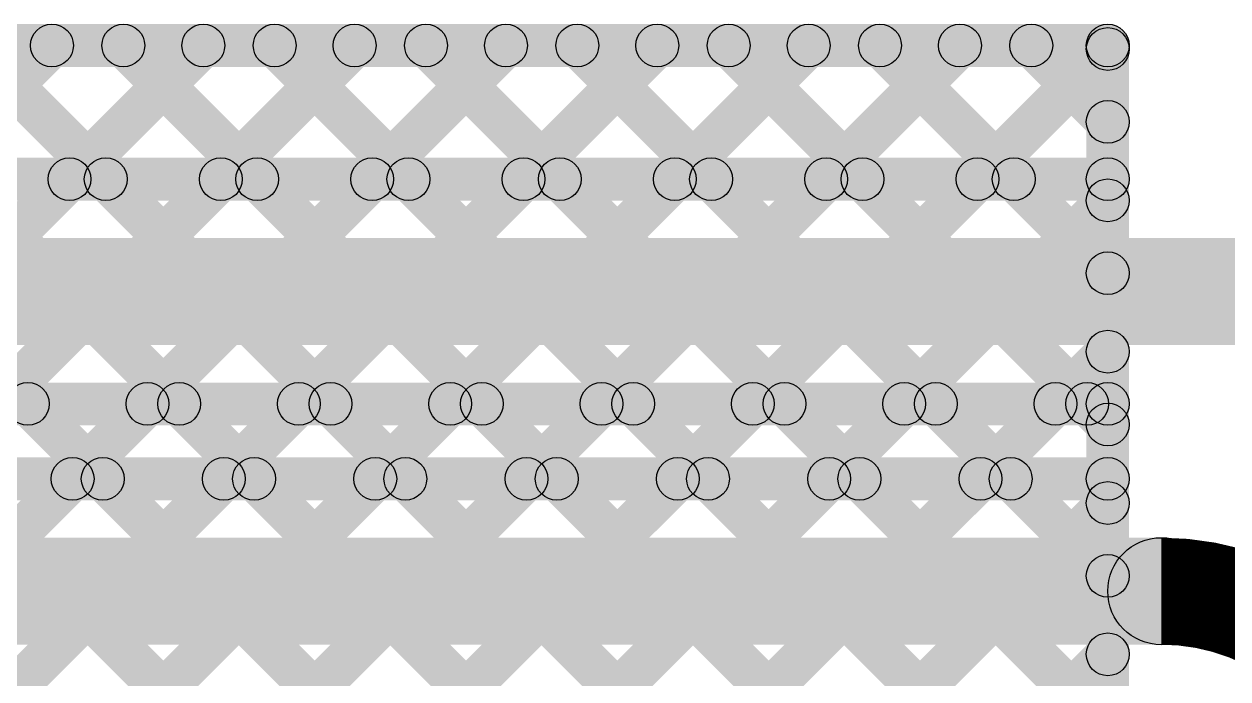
# Model space of a CAD drawing. Header units: millimetres. Extents: x 3.07 to 5.81, y 1.29 to 3.84.
# Drawn here: x 4.4995 to 4.7245, y 3.6226 to 3.745 of the extents above; entities that cross this region are included whole.
import ezdxf

# ---------------------------------------------------------------- set-up
doc = ezdxf.new("R2010")
doc.units = ezdxf.units.MM
doc.header["$MEASUREMENT"] = 0
doc.layers.add('BottomLayer', color=5, linetype='Continuous')
doc.layers.add('TopLayer', color=1, linetype='Continuous')

msp = doc.modelspace()

# ---------------------------------------------------------------- hatches: boundary and pattern name
at = {"layer": 'BottomLayer'}
for points in [[(4.204, 3.737), (4.204, 3.745), (4.702, 3.745), (4.702, 3.737)], [(4.4825, 3.71317), (4.47685, 3.71883), (4.50185, 3.74383), (4.5075, 3.73817)], [(4.4869, 3.73817), (4.49255, 3.74383), (4.51755, 3.71883), (4.5119, 3.71317)], [(4.51079, 3.71317), (4.50513, 3.71883), (4.53013, 3.74383), (4.53579, 3.73817)], [(4.51518, 3.73817), (4.52084, 3.74383), (4.54584, 3.71883), (4.54018, 3.71317)], [(4.53907, 3.71317), (4.53341, 3.71883), (4.55841, 3.74383), (4.56407, 3.73817)], [(4.54346, 3.73817), (4.54912, 3.74383), (4.57412, 3.71883), (4.56846, 3.71317)], [(4.56736, 3.71317), (4.5617, 3.71883), (4.5867, 3.74383), (4.59236, 3.73817)], [(4.57175, 3.73817), (4.57741, 3.74383), (4.60241, 3.71883), (4.59675, 3.71317)], [(4.59564, 3.71317), (4.58998, 3.71883), (4.61498, 3.74383), (4.62064, 3.73817)], [(4.60003, 3.73817), (4.60569, 3.74383), (4.63069, 3.71883), (4.62503, 3.71317)], [(4.62392, 3.71317), (4.61827, 3.71883), (4.64327, 3.74383), (4.64892, 3.73817)], [(4.62832, 3.73817), (4.63397, 3.74383), (4.65897, 3.71883), (4.65332, 3.71317)], [(4.65221, 3.71317), (4.64655, 3.71883), (4.67155, 3.74383), (4.67721, 3.73817)], [(4.6566, 3.73817), (4.66226, 3.74383), (4.68726, 3.71883), (4.6816, 3.71317)], [(4.68049, 3.71317), (4.67484, 3.71883), (4.69917, 3.74316), (4.70483, 3.73751)], [(4.68489, 3.73817), (4.69054, 3.74383), (4.70483, 3.72954), (4.69917, 3.72389)], [(4.706, 3.716), (4.698, 3.716), (4.698, 3.741), (4.706, 3.741)], [(4.271, 3.712), (4.271, 3.72), (4.702, 3.72), (4.702, 3.712)], [(4.24, 3.685), (4.24, 3.705), (4.74834, 3.705), (4.74834, 3.685)], [(4.271, 3.67), (4.271, 3.678), (4.702, 3.678), (4.702, 3.67)], [(4.49733, 3.67117), (4.50298, 3.67683), (4.51698, 3.66283), (4.51133, 3.65717)], [(4.51136, 3.65717), (4.5057, 3.66283), (4.5197, 3.67683), (4.52536, 3.67117)], [(4.52561, 3.67117), (4.53127, 3.67683), (4.54527, 3.66283), (4.53961, 3.65717)], [(4.53964, 3.65717), (4.53398, 3.66283), (4.54798, 3.67683), (4.55364, 3.67117)], [(4.5539, 3.67117), (4.55955, 3.67683), (4.57355, 3.66283), (4.5679, 3.65717)], [(4.56792, 3.65717), (4.56227, 3.66283), (4.57627, 3.67683), (4.58192, 3.67117)], [(4.58218, 3.67117), (4.58784, 3.67683), (4.60184, 3.66283), (4.59618, 3.65717)], [(4.59621, 3.65717), (4.59055, 3.66283), (4.60455, 3.67683), (4.61021, 3.67117)], [(4.61046, 3.67117), (4.61612, 3.67683), (4.63012, 3.66283), (4.62446, 3.65717)], [(4.62449, 3.65717), (4.61884, 3.66283), (4.63284, 3.67683), (4.63849, 3.67117)], [(4.63875, 3.67117), (4.64441, 3.67683), (4.65841, 3.66283), (4.65275, 3.65717)], [(4.65278, 3.65717), (4.64712, 3.66283), (4.66112, 3.67683), (4.66678, 3.67117)], [(4.66703, 3.67117), (4.67269, 3.67683), (4.68669, 3.66283), (4.68103, 3.65717)], [(4.68106, 3.65717), (4.6754, 3.66283), (4.6894, 3.67683), (4.69506, 3.67117)], [(4.69532, 3.67117), (4.70097, 3.67683), (4.70483, 3.67297), (4.69917, 3.66732)], [(4.706, 3.66), (4.698, 3.66), (4.698, 3.674), (4.706, 3.674)], [(4.271, 3.656), (4.271, 3.664), (4.702, 3.664), (4.702, 3.656)], [(4.161, 3.629), (4.161, 3.649), (4.712, 3.649), (4.712, 3.629)]]:
    msp.add_hatch(color=5, dxfattribs=at).paths.add_polyline_path(points)
h = msp.add_hatch(color=5, dxfattribs=at)
edge = h.paths.add_edge_path()
edge.add_arc((4.50467, 3.741), 0.004, 0, 360)
h = msp.add_hatch(color=5, dxfattribs=at)
edge = h.paths.add_edge_path()
edge.add_arc((4.51801, 3.741), 0.004, 0, 360)
h = msp.add_hatch(color=5, dxfattribs=at)
edge = h.paths.add_edge_path()
edge.add_arc((4.53296, 3.741), 0.004, 0, 360)
h = msp.add_hatch(color=5, dxfattribs=at)
edge = h.paths.add_edge_path()
edge.add_arc((4.54629, 3.741), 0.004, 0, 360)
h = msp.add_hatch(color=5, dxfattribs=at)
edge = h.paths.add_edge_path()
edge.add_arc((4.56124, 3.741), 0.004, 0, 360)
h = msp.add_hatch(color=5, dxfattribs=at)
edge = h.paths.add_edge_path()
edge.add_arc((4.57458, 3.741), 0.004, 0, 360)
h = msp.add_hatch(color=5, dxfattribs=at)
edge = h.paths.add_edge_path()
edge.add_arc((4.58953, 3.741), 0.004, 0, 360)
h = msp.add_hatch(color=5, dxfattribs=at)
edge = h.paths.add_edge_path()
edge.add_arc((4.60286, 3.741), 0.004, 0, 360)
h = msp.add_hatch(color=5, dxfattribs=at)
edge = h.paths.add_edge_path()
edge.add_arc((4.61781, 3.741), 0.004, 0, 360)
h = msp.add_hatch(color=5, dxfattribs=at)
edge = h.paths.add_edge_path()
edge.add_arc((4.63115, 3.741), 0.004, 0, 360)
h = msp.add_hatch(color=5, dxfattribs=at)
edge = h.paths.add_edge_path()
edge.add_arc((4.6461, 3.741), 0.004, 0, 360)
h = msp.add_hatch(color=5, dxfattribs=at)
edge = h.paths.add_edge_path()
edge.add_arc((4.65943, 3.741), 0.004, 0, 360)
h = msp.add_hatch(color=5, dxfattribs=at)
edge = h.paths.add_edge_path()
edge.add_arc((4.67438, 3.741), 0.004, 0, 360)
h = msp.add_hatch(color=5, dxfattribs=at)
edge = h.paths.add_edge_path()
edge.add_arc((4.68771, 3.741), 0.004, 0, 360)
h = msp.add_hatch(color=5, dxfattribs=at)
edge = h.paths.add_edge_path()
edge.add_arc((4.702, 3.741), 0.004, 0, 360)
h = msp.add_hatch(color=5, dxfattribs=at)
edge = h.paths.add_edge_path()
edge.add_arc((4.702, 3.741), 0.004, 0, 360)
h = msp.add_hatch(color=5, dxfattribs=at)
edge = h.paths.add_edge_path()
edge.add_arc((4.702, 3.74034), 0.004, 0, 360)
h = msp.add_hatch(color=5, dxfattribs=at)
edge = h.paths.add_edge_path()
edge.add_arc((4.702, 3.72671), 0.004, 0, 360)
h = msp.add_hatch(color=5, dxfattribs=at)
edge = h.paths.add_edge_path()
edge.add_arc((4.50796, 3.716), 0.004, 0, 360)
h = msp.add_hatch(color=5, dxfattribs=at)
edge = h.paths.add_edge_path()
edge.add_arc((4.51472, 3.716), 0.004, 0, 360)
h = msp.add_hatch(color=5, dxfattribs=at)
edge = h.paths.add_edge_path()
edge.add_arc((4.53624, 3.716), 0.004, 0, 360)
h = msp.add_hatch(color=5, dxfattribs=at)
edge = h.paths.add_edge_path()
edge.add_arc((4.54301, 3.716), 0.004, 0, 360)
h = msp.add_hatch(color=5, dxfattribs=at)
edge = h.paths.add_edge_path()
edge.add_arc((4.56453, 3.716), 0.004, 0, 360)
h = msp.add_hatch(color=5, dxfattribs=at)
edge = h.paths.add_edge_path()
edge.add_arc((4.57129, 3.716), 0.004, 0, 360)
h = msp.add_hatch(color=5, dxfattribs=at)
edge = h.paths.add_edge_path()
edge.add_arc((4.59281, 3.716), 0.004, 0, 360)
h = msp.add_hatch(color=5, dxfattribs=at)
edge = h.paths.add_edge_path()
edge.add_arc((4.59958, 3.716), 0.004, 0, 360)
h = msp.add_hatch(color=5, dxfattribs=at)
edge = h.paths.add_edge_path()
edge.add_arc((4.6211, 3.716), 0.004, 0, 360)
h = msp.add_hatch(color=5, dxfattribs=at)
edge = h.paths.add_edge_path()
edge.add_arc((4.62786, 3.716), 0.004, 0, 360)
h = msp.add_hatch(color=5, dxfattribs=at)
edge = h.paths.add_edge_path()
edge.add_arc((4.64938, 3.716), 0.004, 0, 360)
h = msp.add_hatch(color=5, dxfattribs=at)
edge = h.paths.add_edge_path()
edge.add_arc((4.65615, 3.716), 0.004, 0, 360)
h = msp.add_hatch(color=5, dxfattribs=at)
edge = h.paths.add_edge_path()
edge.add_arc((4.67766, 3.716), 0.004, 0, 360)
h = msp.add_hatch(color=5, dxfattribs=at)
edge = h.paths.add_edge_path()
edge.add_arc((4.68443, 3.716), 0.004, 0, 360)
h = msp.add_hatch(color=5, dxfattribs=at)
edge = h.paths.add_edge_path()
edge.add_arc((4.702, 3.716), 0.004, 0, 360)
h = msp.add_hatch(color=5, dxfattribs=at)
edge = h.paths.add_edge_path()
edge.add_arc((4.702, 3.716), 0.004, 0, 360)
h = msp.add_hatch(color=5, dxfattribs=at)
edge = h.paths.add_edge_path()
edge.add_arc((4.50016, 3.674), 0.004, 0, 360)
h = msp.add_hatch(color=5, dxfattribs=at)
edge = h.paths.add_edge_path()
edge.add_arc((4.52253, 3.674), 0.004, 0, 360)
h = msp.add_hatch(color=5, dxfattribs=at)
edge = h.paths.add_edge_path()
edge.add_arc((4.52844, 3.674), 0.004, 0, 360)
h = msp.add_hatch(color=5, dxfattribs=at)
edge = h.paths.add_edge_path()
edge.add_arc((4.55081, 3.674), 0.004, 0, 360)
h = msp.add_hatch(color=5, dxfattribs=at)
edge = h.paths.add_edge_path()
edge.add_arc((4.55672, 3.674), 0.004, 0, 360)
h = msp.add_hatch(color=5, dxfattribs=at)
edge = h.paths.add_edge_path()
edge.add_arc((4.5791, 3.674), 0.004, 0, 360)
h = msp.add_hatch(color=5, dxfattribs=at)
edge = h.paths.add_edge_path()
edge.add_arc((4.58501, 3.674), 0.004, 0, 360)
h = msp.add_hatch(color=5, dxfattribs=at)
edge = h.paths.add_edge_path()
edge.add_arc((4.60738, 3.674), 0.004, 0, 360)
h = msp.add_hatch(color=5, dxfattribs=at)
edge = h.paths.add_edge_path()
edge.add_arc((4.61329, 3.674), 0.004, 0, 360)
h = msp.add_hatch(color=5, dxfattribs=at)
edge = h.paths.add_edge_path()
edge.add_arc((4.63566, 3.674), 0.004, 0, 360)
h = msp.add_hatch(color=5, dxfattribs=at)
edge = h.paths.add_edge_path()
edge.add_arc((4.64158, 3.674), 0.004, 0, 360)
h = msp.add_hatch(color=5, dxfattribs=at)
edge = h.paths.add_edge_path()
edge.add_arc((4.66395, 3.674), 0.004, 0, 360)
h = msp.add_hatch(color=5, dxfattribs=at)
edge = h.paths.add_edge_path()
edge.add_arc((4.66986, 3.674), 0.004, 0, 360)
h = msp.add_hatch(color=5, dxfattribs=at)
edge = h.paths.add_edge_path()
edge.add_arc((4.69223, 3.674), 0.004, 0, 360)
h = msp.add_hatch(color=5, dxfattribs=at)
edge = h.paths.add_edge_path()
edge.add_arc((4.69815, 3.674), 0.004, 0, 360)
h = msp.add_hatch(color=5, dxfattribs=at)
edge = h.paths.add_edge_path()
edge.add_arc((4.702, 3.674), 0.004, 0, 360)
h = msp.add_hatch(color=5, dxfattribs=at)
edge = h.paths.add_edge_path()
edge.add_arc((4.702, 3.674), 0.004, 0, 360)
h = msp.add_hatch(color=5, dxfattribs=at)
edge = h.paths.add_edge_path()
edge.add_arc((4.702, 3.67015), 0.004, 0, 360)
h = msp.add_hatch(color=5, dxfattribs=at)
edge = h.paths.add_edge_path()
edge.add_arc((4.50853, 3.66), 0.004, 0, 360)
h = msp.add_hatch(color=5, dxfattribs=at)
edge = h.paths.add_edge_path()
edge.add_arc((4.51416, 3.66), 0.004, 0, 360)
h = msp.add_hatch(color=5, dxfattribs=at)
edge = h.paths.add_edge_path()
edge.add_arc((4.53681, 3.66), 0.004, 0, 360)
h = msp.add_hatch(color=5, dxfattribs=at)
edge = h.paths.add_edge_path()
edge.add_arc((4.54244, 3.66), 0.004, 0, 360)
h = msp.add_hatch(color=5, dxfattribs=at)
edge = h.paths.add_edge_path()
edge.add_arc((4.5651, 3.66), 0.004, 0, 360)
h = msp.add_hatch(color=5, dxfattribs=at)
edge = h.paths.add_edge_path()
edge.add_arc((4.57072, 3.66), 0.004, 0, 360)
h = msp.add_hatch(color=5, dxfattribs=at)
edge = h.paths.add_edge_path()
edge.add_arc((4.59338, 3.66), 0.004, 0, 360)
h = msp.add_hatch(color=5, dxfattribs=at)
edge = h.paths.add_edge_path()
edge.add_arc((4.59901, 3.66), 0.004, 0, 360)
h = msp.add_hatch(color=5, dxfattribs=at)
edge = h.paths.add_edge_path()
edge.add_arc((4.62166, 3.66), 0.004, 0, 360)
h = msp.add_hatch(color=5, dxfattribs=at)
edge = h.paths.add_edge_path()
edge.add_arc((4.62729, 3.66), 0.004, 0, 360)
h = msp.add_hatch(color=5, dxfattribs=at)
edge = h.paths.add_edge_path()
edge.add_arc((4.64995, 3.66), 0.004, 0, 360)
h = msp.add_hatch(color=5, dxfattribs=at)
edge = h.paths.add_edge_path()
edge.add_arc((4.65558, 3.66), 0.004, 0, 360)
h = msp.add_hatch(color=5, dxfattribs=at)
edge = h.paths.add_edge_path()
edge.add_arc((4.67823, 3.66), 0.004, 0, 360)
h = msp.add_hatch(color=5, dxfattribs=at)
edge = h.paths.add_edge_path()
edge.add_arc((4.68386, 3.66), 0.004, 0, 360)
h = msp.add_hatch(color=5, dxfattribs=at)
edge = h.paths.add_edge_path()
edge.add_arc((4.702, 3.66), 0.004, 0, 360)
h = msp.add_hatch(color=5, dxfattribs=at)
edge = h.paths.add_edge_path()
edge.add_arc((4.702, 3.66), 0.004, 0, 360)
h = msp.add_hatch(color=5, dxfattribs=at)
edge = h.paths.add_edge_path()
edge.add_arc((4.712, 3.639), 0.01, 0, 360)
h = msp.add_hatch(color=5, dxfattribs=at)
edge = h.paths.add_edge_path()
edge.add_arc((4.712, 3.639), 0.01, 0, 360)
at = {"layer": 'TopLayer'}
for points in [[(4.289, 3.737), (4.289, 3.745), (4.702, 3.745), (4.702, 3.737)], [(4.29883, 3.35979), (4.29317, 3.36545), (4.67155, 3.74383), (4.67721, 3.73817)], [(4.29883, 3.38808), (4.29317, 3.39373), (4.64327, 3.74383), (4.64892, 3.73817)], [(4.29883, 3.50121), (4.29317, 3.50687), (4.53013, 3.74383), (4.53579, 3.73817)], [(4.29883, 3.47293), (4.29317, 3.47859), (4.55841, 3.74383), (4.56407, 3.73817)], [(4.29883, 3.5295), (4.29317, 3.53515), (4.50185, 3.74383), (4.5075, 3.73817)], [(4.29883, 3.41636), (4.29317, 3.42202), (4.61498, 3.74383), (4.62064, 3.73817)], [(4.29883, 3.44464), (4.29317, 3.4503), (4.5867, 3.74383), (4.59236, 3.73817)], [(4.29883, 3.33151), (4.29317, 3.33716), (4.69917, 3.74316), (4.70483, 3.73751)], [(4.37376, 3.73817), (4.37942, 3.74383), (4.67283, 3.45042), (4.66717, 3.44476)], [(4.40204, 3.73817), (4.4077, 3.74383), (4.67283, 3.4787), (4.66717, 3.47304)], [(4.43033, 3.73817), (4.43598, 3.74383), (4.69198, 3.48783), (4.68633, 3.48217)], [(4.45861, 3.73817), (4.46427, 3.74383), (4.70483, 3.50327), (4.69917, 3.49761)], [(4.4869, 3.73817), (4.49255, 3.74383), (4.70483, 3.53155), (4.69917, 3.5259)], [(4.51518, 3.73817), (4.52084, 3.74383), (4.70483, 3.55984), (4.69917, 3.55418)], [(4.54346, 3.73817), (4.54912, 3.74383), (4.70483, 3.58812), (4.69917, 3.58246)], [(4.57175, 3.73817), (4.57741, 3.74383), (4.70483, 3.61641), (4.69917, 3.61075)], [(4.60003, 3.73817), (4.60569, 3.74383), (4.70483, 3.64469), (4.69917, 3.63903)], [(4.62832, 3.73817), (4.63397, 3.74383), (4.70483, 3.67297), (4.69917, 3.66732)], [(4.6566, 3.73817), (4.66226, 3.74383), (4.70483, 3.70126), (4.69917, 3.6956)], [(4.68489, 3.73817), (4.69054, 3.74383), (4.70483, 3.72954), (4.69917, 3.72389)], [(4.706, 3.495), (4.698, 3.495), (4.698, 3.741), (4.706, 3.741)], [(4.29883, 3.30322), (4.29317, 3.30888), (4.69917, 3.71488), (4.70483, 3.70922)], [(4.29883, 3.27494), (4.29317, 3.2806), (4.69917, 3.6866), (4.70483, 3.68094)], [(4.29883, 3.24665), (4.29317, 3.25231), (4.69917, 3.65831), (4.70483, 3.65265)], [(4.29883, 3.21837), (4.29317, 3.22403), (4.69917, 3.63003), (4.70483, 3.62437)]]:
    msp.add_hatch(color=1, dxfattribs=at).paths.add_polyline_path(points)
h = msp.add_hatch(color=1, dxfattribs=at)
edge = h.paths.add_edge_path()
edge.add_arc((4.50467, 3.741), 0.004, 0, 360)
h = msp.add_hatch(color=1, dxfattribs=at)
edge = h.paths.add_edge_path()
edge.add_arc((4.51801, 3.741), 0.004, 0, 360)
h = msp.add_hatch(color=1, dxfattribs=at)
edge = h.paths.add_edge_path()
edge.add_arc((4.53296, 3.741), 0.004, 0, 360)
h = msp.add_hatch(color=1, dxfattribs=at)
edge = h.paths.add_edge_path()
edge.add_arc((4.54629, 3.741), 0.004, 0, 360)
h = msp.add_hatch(color=1, dxfattribs=at)
edge = h.paths.add_edge_path()
edge.add_arc((4.56124, 3.741), 0.004, 0, 360)
h = msp.add_hatch(color=1, dxfattribs=at)
edge = h.paths.add_edge_path()
edge.add_arc((4.57458, 3.741), 0.004, 0, 360)
h = msp.add_hatch(color=1, dxfattribs=at)
edge = h.paths.add_edge_path()
edge.add_arc((4.58953, 3.741), 0.004, 0, 360)
h = msp.add_hatch(color=1, dxfattribs=at)
edge = h.paths.add_edge_path()
edge.add_arc((4.60286, 3.741), 0.004, 0, 360)
h = msp.add_hatch(color=1, dxfattribs=at)
edge = h.paths.add_edge_path()
edge.add_arc((4.61781, 3.741), 0.004, 0, 360)
h = msp.add_hatch(color=1, dxfattribs=at)
edge = h.paths.add_edge_path()
edge.add_arc((4.63115, 3.741), 0.004, 0, 360)
h = msp.add_hatch(color=1, dxfattribs=at)
edge = h.paths.add_edge_path()
edge.add_arc((4.6461, 3.741), 0.004, 0, 360)
h = msp.add_hatch(color=1, dxfattribs=at)
edge = h.paths.add_edge_path()
edge.add_arc((4.65943, 3.741), 0.004, 0, 360)
h = msp.add_hatch(color=1, dxfattribs=at)
edge = h.paths.add_edge_path()
edge.add_arc((4.67438, 3.741), 0.004, 0, 360)
h = msp.add_hatch(color=1, dxfattribs=at)
edge = h.paths.add_edge_path()
edge.add_arc((4.68771, 3.741), 0.004, 0, 360)
h = msp.add_hatch(color=1, dxfattribs=at)
edge = h.paths.add_edge_path()
edge.add_arc((4.702, 3.741), 0.004, 0, 360)
h = msp.add_hatch(color=1, dxfattribs=at)
edge = h.paths.add_edge_path()
edge.add_arc((4.702, 3.741), 0.004, 0, 360)
h = msp.add_hatch(color=1, dxfattribs=at)
edge = h.paths.add_edge_path()
edge.add_arc((4.702, 3.74034), 0.004, 0, 360)
h = msp.add_hatch(color=1, dxfattribs=at)
edge = h.paths.add_edge_path()
edge.add_arc((4.702, 3.72671), 0.004, 0, 360)
h = msp.add_hatch(color=1, dxfattribs=at)
edge = h.paths.add_edge_path()
edge.add_arc((4.702, 3.71205), 0.004, 0, 360)
h = msp.add_hatch(color=1, dxfattribs=at)
edge = h.paths.add_edge_path()
edge.add_arc((4.702, 3.69843), 0.004, 0, 360)
h = msp.add_hatch(color=1, dxfattribs=at)
edge = h.paths.add_edge_path()
edge.add_arc((4.702, 3.68377), 0.004, 0, 360)
h = msp.add_hatch(color=1, dxfattribs=at)
edge = h.paths.add_edge_path()
edge.add_arc((4.702, 3.67015), 0.004, 0, 360)
h = msp.add_hatch(color=1, dxfattribs=at)
edge = h.paths.add_edge_path()
edge.add_arc((4.702, 3.65548), 0.004, 0, 360)
h = msp.add_hatch(color=1, dxfattribs=at)
edge = h.paths.add_edge_path()
edge.add_arc((4.702, 3.64186), 0.004, 0, 360)
h = msp.add_hatch(color=1, dxfattribs=at)
edge = h.paths.add_edge_path()
edge.add_arc((4.702, 3.6272), 0.004, 0, 360)

# ---------------------------------------------------------------- linework, layer by layer
at = {"layer": 'BottomLayer', "const_width": 0.02}
msp.add_lwpolyline([(4.712, 3.639, -0.414214), (4.757, 3.594)], format="xyb", dxfattribs=at)
at = {"layer": 'BottomLayer'}
for centre, radius in [((4.50467, 3.741), 0.004), ((4.51801, 3.741), 0.004), ((4.53296, 3.741), 0.004), ((4.54629, 3.741), 0.004), ((4.56124, 3.741), 0.004), ((4.57458, 3.741), 0.004), ((4.58953, 3.741), 0.004), ((4.60286, 3.741), 0.004), ((4.61781, 3.741), 0.004), ((4.63115, 3.741), 0.004), ((4.6461, 3.741), 0.004), ((4.65943, 3.741), 0.004), ((4.67438, 3.741), 0.004), ((4.68771, 3.741), 0.004), ((4.702, 3.741), 0.004), ((4.702, 3.741), 0.004), ((4.702, 3.74034), 0.004), ((4.702, 3.72671), 0.004), ((4.50796, 3.716), 0.004), ((4.51472, 3.716), 0.004), ((4.53624, 3.716), 0.004), ((4.54301, 3.716), 0.004), ((4.56453, 3.716), 0.004), ((4.57129, 3.716), 0.004), ((4.59281, 3.716), 0.004), ((4.59958, 3.716), 0.004), ((4.6211, 3.716), 0.004), ((4.62786, 3.716), 0.004), ((4.64938, 3.716), 0.004), ((4.65615, 3.716), 0.004), ((4.67766, 3.716), 0.004), ((4.68443, 3.716), 0.004), ((4.702, 3.716), 0.004), ((4.702, 3.716), 0.004), ((4.50016, 3.674), 0.004), ((4.52253, 3.674), 0.004), ((4.52844, 3.674), 0.004), ((4.55081, 3.674), 0.004), ((4.55672, 3.674), 0.004), ((4.5791, 3.674), 0.004), ((4.58501, 3.674), 0.004), ((4.60738, 3.674), 0.004), ((4.61329, 3.674), 0.004), ((4.63566, 3.674), 0.004), ((4.64158, 3.674), 0.004), ((4.66395, 3.674), 0.004), ((4.66986, 3.674), 0.004), ((4.69223, 3.674), 0.004), ((4.69815, 3.674), 0.004), ((4.702, 3.674), 0.004), ((4.702, 3.674), 0.004), ((4.702, 3.67015), 0.004), ((4.50853, 3.66), 0.004), ((4.51416, 3.66), 0.004), ((4.53681, 3.66), 0.004), ((4.54244, 3.66), 0.004), ((4.5651, 3.66), 0.004), ((4.57072, 3.66), 0.004), ((4.59338, 3.66), 0.004), ((4.59901, 3.66), 0.004), ((4.62166, 3.66), 0.004), ((4.62729, 3.66), 0.004), ((4.64995, 3.66), 0.004), ((4.65558, 3.66), 0.004), ((4.67823, 3.66), 0.004), ((4.68386, 3.66), 0.004), ((4.702, 3.66), 0.004), ((4.702, 3.66), 0.004), ((4.712, 3.639), 0.01), ((4.712, 3.639), 0.01)]:
    msp.add_circle(centre, radius, dxfattribs=at)
at = {"layer": 'TopLayer'}
for centre in [(4.50467, 3.741), (4.51801, 3.741), (4.53296, 3.741), (4.54629, 3.741), (4.56124, 3.741), (4.57458, 3.741), (4.58953, 3.741), (4.60286, 3.741), (4.61781, 3.741), (4.63115, 3.741), (4.6461, 3.741), (4.65943, 3.741), (4.67438, 3.741), (4.68771, 3.741), (4.702, 3.741), (4.702, 3.741), (4.702, 3.74034), (4.702, 3.72671), (4.702, 3.71205), (4.702, 3.69843), (4.702, 3.68377), (4.702, 3.67015), (4.702, 3.65548), (4.702, 3.64186), (4.702, 3.6272)]:
    msp.add_circle(centre, 0.004, dxfattribs=at)

doc.saveas('drawing.dxf')
